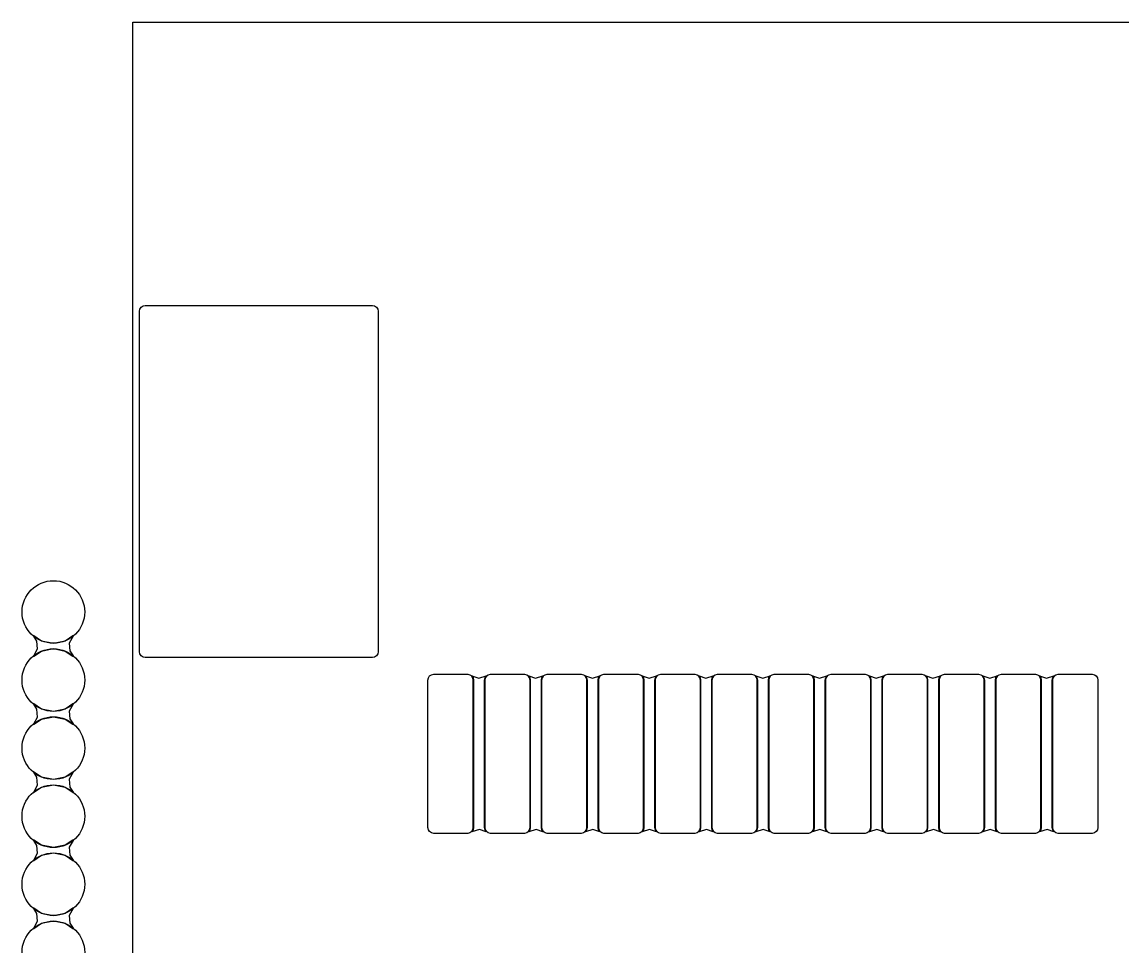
# Model space of a CAD drawing. Extents: x -27 to 356, y -111 to 35.
# Drawn here: x -22 to -12.3, y -80.79 to -72.64 of the extents above; entities that cross this region are included whole.
import ezdxf

# ---------------------------------------------------------------- set-up
doc = ezdxf.new("R2010")
doc.units = 0
doc.layers.add('BLACK', color=7, linetype='CONTINUOUS')

msp = doc.modelspace()

# ---------------------------------------------------------------- linework, layer by layer
at = {"layer": 'BLACK', "linetype": 'CONTINUOUS'}
for p, q in [((-21.025, -88.6353), (-21.025, -72.6353)), ((-21.025, -72.6353), (-4.07783, -72.6353)), ((-21.025, -88.6353), (-21.025, -72.6353)), ((-21.025, -72.6353), (-4.07783, -72.6353)), ((-20.9621, -75.1658), (-20.9511, -75.1492)), ((-20.9511, -75.1492), (-20.9345, -75.1382)), ((-20.9345, -75.1382), (-20.915, -75.1343)), ((-20.915, -75.1343), (-18.915, -75.1343)), ((-18.915, -75.1343), (-18.8955, -75.1382)), ((-18.8955, -75.1382), (-18.8789, -75.1492)), ((-18.8789, -75.1492), (-18.8679, -75.1658)), ((-20.966, -75.1853), (-20.9621, -75.1658)), ((-20.966, -78.1853), (-20.966, -75.1853)), ((-18.8679, -75.1658), (-18.864, -75.1853)), ((-18.864, -75.1853), (-18.864, -78.1853)), ((-21.9011, -78.044), (-21.8996, -78.0426)), ((-21.9005, -78.0459), (-21.9011, -78.044)), ((-21.8983, -78.0482), (-21.9005, -78.0459)), ((-21.8996, -78.0426), (-21.898, -78.0429)), ((-21.87, -78.0923), (-21.8983, -78.0482)), ((-21.898, -78.0429), (-21.8298, -78.0884)), ((-21.6202, -78.0884), (-21.552, -78.0429)), ((-21.5517, -78.0481), (-21.585, -78.1092)), ((-21.552, -78.0429), (-21.55, -78.0427)), ((-21.5495, -78.0459), (-21.5517, -78.0481)), ((-21.55, -78.0427), (-21.5489, -78.0444)), ((-21.5489, -78.0444), (-21.5495, -78.0459)), ((-21.865, -78.1614), (-21.87, -78.0923)), ((-21.8298, -78.0884), (-21.725, -78.1093)), ((-21.725, -78.1093), (-21.6202, -78.0884)), ((-21.585, -78.1092), (-21.58, -78.1783)), ((-21.9011, -78.2262), (-21.9005, -78.2247)), ((-21.9, -78.2279), (-21.9011, -78.2262)), ((-21.9005, -78.2247), (-21.8983, -78.2225)), ((-21.898, -78.2277), (-21.9, -78.2279)), ((-21.8983, -78.2225), (-21.865, -78.1614)), ((-21.8298, -78.1822), (-21.898, -78.2277)), ((-21.725, -78.1613), (-21.8298, -78.1822)), ((-21.6202, -78.1822), (-21.725, -78.1613)), ((-21.552, -78.2277), (-21.6202, -78.1822)), ((-21.58, -78.1783), (-21.5517, -78.2224)), ((-21.5504, -78.228), (-21.552, -78.2277)), ((-21.5517, -78.2224), (-21.5495, -78.2247)), ((-21.5489, -78.2266), (-21.5504, -78.228)), ((-21.5495, -78.2247), (-21.5489, -78.2266)), ((-20.9621, -78.2048), (-20.966, -78.1853)), ((-20.9511, -78.2214), (-20.9621, -78.2048)), ((-20.9345, -78.2324), (-20.9511, -78.2214)), ((-20.915, -78.2363), (-20.9345, -78.2324)), ((-18.915, -78.2363), (-20.915, -78.2363)), ((-18.8955, -78.2324), (-18.915, -78.2363)), ((-18.8789, -78.2214), (-18.8955, -78.2324)), ((-18.8679, -78.2048), (-18.8789, -78.2214)), ((-18.864, -78.1853), (-18.8679, -78.2048)), ((-18.426, -78.4353), (-18.4221, -78.4158)), ((-18.426, -79.7353), (-18.426, -78.4353)), ((-18.4221, -78.4158), (-18.4111, -78.3992)), ((-18.4111, -78.3992), (-18.3945, -78.3882)), ((-18.3945, -78.3882), (-18.375, -78.3843)), ((-18.375, -78.3843), (-18.075, -78.3843)), ((-18.075, -78.3843), (-18.0555, -78.3882)), ((-18.0555, -78.3882), (-18.0389, -78.3992)), ((-18.0399, -78.3995), (-18.0383, -78.3984)), ((-18.0398, -78.4015), (-18.0399, -78.3995)), ((-18.0298, -78.4166), (-18.0398, -78.4015)), ((-18.0389, -78.3992), (-18.0279, -78.4158)), ((-18.0383, -78.3984), (-18.0376, -78.3985)), ((-18.0376, -78.3985), (-17.9772, -78.4174)), ((-18.026, -78.4355), (-18.0298, -78.4166)), ((-18.0279, -78.4158), (-18.024, -78.4353)), ((-18.026, -79.7351), (-18.026, -78.4355)), ((-18.024, -78.4353), (-18.024, -79.7353)), ((-17.9772, -78.4174), (-17.9123, -78.3983)), ((-17.926, -78.4353), (-17.9221, -78.4158)), ((-17.926, -79.7353), (-17.926, -78.4353)), ((-17.9202, -78.4166), (-17.924, -78.4355)), ((-17.924, -78.4355), (-17.924, -79.7351)), ((-17.9221, -78.4158), (-17.9111, -78.3992)), ((-17.9101, -78.4014), (-17.9202, -78.4166)), ((-17.9123, -78.3983), (-17.9104, -78.3988)), ((-17.9111, -78.3992), (-17.8945, -78.3882)), ((-17.9104, -78.3988), (-17.9098, -78.4007)), ((-17.9098, -78.4007), (-17.9101, -78.4014)), ((-17.8945, -78.3882), (-17.875, -78.3843)), ((-17.875, -78.3843), (-17.575, -78.3843)), ((-17.575, -78.3843), (-17.5555, -78.3882)), ((-17.5555, -78.3882), (-17.5389, -78.3992)), ((-17.5399, -78.3995), (-17.5383, -78.3984)), ((-17.5398, -78.4015), (-17.5399, -78.3995)), ((-17.5298, -78.4166), (-17.5398, -78.4015)), ((-17.5389, -78.3992), (-17.5279, -78.4158)), ((-17.5383, -78.3984), (-17.5376, -78.3985)), ((-17.5376, -78.3985), (-17.4772, -78.4174)), ((-17.526, -78.4355), (-17.5298, -78.4166)), ((-17.5279, -78.4158), (-17.524, -78.4353)), ((-17.526, -79.7351), (-17.526, -78.4355)), ((-17.524, -78.4353), (-17.524, -79.7353)), ((-17.4772, -78.4174), (-17.4123, -78.3983)), ((-17.426, -78.4353), (-17.4221, -78.4158)), ((-17.426, -79.7353), (-17.426, -78.4353)), ((-17.4202, -78.4166), (-17.424, -78.4355)), ((-17.424, -78.4355), (-17.424, -79.7351)), ((-17.4221, -78.4158), (-17.4111, -78.3992)), ((-17.4101, -78.4014), (-17.4202, -78.4166)), ((-17.4123, -78.3983), (-17.4104, -78.3988)), ((-17.4111, -78.3992), (-17.3945, -78.3882)), ((-17.4104, -78.3988), (-17.4098, -78.4007)), ((-17.4098, -78.4007), (-17.4101, -78.4014)), ((-17.3945, -78.3882), (-17.375, -78.3843)), ((-17.375, -78.3843), (-17.075, -78.3843)), ((-17.075, -78.3843), (-17.0555, -78.3882)), ((-17.0555, -78.3882), (-17.0389, -78.3992)), ((-17.0399, -78.3995), (-17.0383, -78.3984)), ((-17.0398, -78.4015), (-17.0399, -78.3995)), ((-17.0298, -78.4166), (-17.0398, -78.4015)), ((-17.0389, -78.3992), (-17.0279, -78.4158)), ((-17.0383, -78.3984), (-17.0376, -78.3985)), ((-17.0376, -78.3985), (-16.9772, -78.4174)), ((-17.026, -78.4355), (-17.0298, -78.4166)), ((-17.0279, -78.4158), (-17.024, -78.4353)), ((-17.026, -79.7351), (-17.026, -78.4355)), ((-17.024, -78.4353), (-17.024, -79.7353)), ((-16.9772, -78.4174), (-16.9123, -78.3983)), ((-16.926, -78.4353), (-16.9221, -78.4158)), ((-16.926, -79.7353), (-16.926, -78.4353)), ((-16.9202, -78.4166), (-16.924, -78.4355)), ((-16.924, -78.4355), (-16.924, -79.7351)), ((-16.9221, -78.4158), (-16.9111, -78.3992)), ((-16.9101, -78.4014), (-16.9202, -78.4166)), ((-16.9123, -78.3983), (-16.9104, -78.3988)), ((-16.9111, -78.3992), (-16.8945, -78.3882)), ((-16.9104, -78.3988), (-16.9098, -78.4007)), ((-16.9098, -78.4007), (-16.9101, -78.4014)), ((-16.8945, -78.3882), (-16.875, -78.3843)), ((-16.875, -78.3843), (-16.575, -78.3843)), ((-16.575, -78.3843), (-16.5555, -78.3882)), ((-16.5555, -78.3882), (-16.5389, -78.3992)), ((-16.5399, -78.3995), (-16.5383, -78.3984)), ((-16.5398, -78.4015), (-16.5399, -78.3995)), ((-16.5298, -78.4166), (-16.5398, -78.4015)), ((-16.5389, -78.3992), (-16.5279, -78.4158)), ((-16.5383, -78.3984), (-16.5376, -78.3985)), ((-16.5376, -78.3985), (-16.4772, -78.4174)), ((-16.526, -78.4355), (-16.5298, -78.4166)), ((-16.5279, -78.4158), (-16.524, -78.4353)), ((-16.526, -79.7351), (-16.526, -78.4355)), ((-16.524, -78.4353), (-16.524, -79.7353)), ((-16.4772, -78.4174), (-16.4123, -78.3983)), ((-16.426, -78.4353), (-16.4221, -78.4158)), ((-16.426, -79.7353), (-16.426, -78.4353)), ((-16.4202, -78.4166), (-16.424, -78.4355)), ((-16.424, -78.4355), (-16.424, -79.7351)), ((-16.4221, -78.4158), (-16.4111, -78.3992)), ((-16.4101, -78.4014), (-16.4202, -78.4166)), ((-16.4123, -78.3983), (-16.4104, -78.3988)), ((-16.4111, -78.3992), (-16.3945, -78.3882)), ((-16.4104, -78.3988), (-16.4098, -78.4007)), ((-16.4098, -78.4007), (-16.4101, -78.4014)), ((-16.3945, -78.3882), (-16.375, -78.3843)), ((-16.375, -78.3843), (-16.075, -78.3843)), ((-16.075, -78.3843), (-16.0555, -78.3882)), ((-16.0555, -78.3882), (-16.0389, -78.3992)), ((-16.0399, -78.3995), (-16.0383, -78.3984)), ((-16.0398, -78.4015), (-16.0399, -78.3995)), ((-16.0298, -78.4166), (-16.0398, -78.4015)), ((-16.0389, -78.3992), (-16.0279, -78.4158)), ((-16.0383, -78.3984), (-16.0376, -78.3985)), ((-16.0376, -78.3985), (-15.9772, -78.4174)), ((-16.026, -78.4355), (-16.0298, -78.4166)), ((-16.0279, -78.4158), (-16.024, -78.4353)), ((-16.026, -79.7351), (-16.026, -78.4355)), ((-16.024, -78.4353), (-16.024, -79.7353)), ((-15.9772, -78.4174), (-15.9123, -78.3983)), ((-15.926, -78.4353), (-15.9221, -78.4158)), ((-15.926, -79.7353), (-15.926, -78.4353)), ((-15.9202, -78.4166), (-15.924, -78.4355)), ((-15.924, -78.4355), (-15.924, -79.7351)), ((-15.9221, -78.4158), (-15.9111, -78.3992)), ((-15.9101, -78.4014), (-15.9202, -78.4166)), ((-15.9123, -78.3983), (-15.9104, -78.3988)), ((-15.9111, -78.3992), (-15.8945, -78.3882)), ((-15.9104, -78.3988), (-15.9098, -78.4007)), ((-15.9098, -78.4007), (-15.9101, -78.4014)), ((-15.8945, -78.3882), (-15.875, -78.3843)), ((-15.875, -78.3843), (-15.575, -78.3843)), ((-15.575, -78.3843), (-15.5555, -78.3882)), ((-15.5555, -78.3882), (-15.5389, -78.3992)), ((-15.5399, -78.3995), (-15.5383, -78.3984)), ((-15.5398, -78.4015), (-15.5399, -78.3995)), ((-15.5298, -78.4166), (-15.5398, -78.4015)), ((-15.5389, -78.3992), (-15.5279, -78.4158)), ((-15.5383, -78.3984), (-15.5376, -78.3985)), ((-15.5376, -78.3985), (-15.4772, -78.4174)), ((-15.526, -78.4355), (-15.5298, -78.4166)), ((-15.5279, -78.4158), (-15.524, -78.4353)), ((-15.526, -79.7351), (-15.526, -78.4355)), ((-15.524, -78.4353), (-15.524, -79.7353)), ((-15.4772, -78.4174), (-15.4123, -78.3983)), ((-15.426, -78.4353), (-15.4221, -78.4158)), ((-15.426, -79.7353), (-15.426, -78.4353)), ((-15.4202, -78.4166), (-15.424, -78.4355)), ((-15.424, -78.4355), (-15.424, -79.7351)), ((-15.4221, -78.4158), (-15.4111, -78.3992)), ((-15.4101, -78.4014), (-15.4202, -78.4166)), ((-15.4123, -78.3983), (-15.4104, -78.3988)), ((-15.4111, -78.3992), (-15.3945, -78.3882)), ((-15.4104, -78.3988), (-15.4098, -78.4007)), ((-15.4098, -78.4007), (-15.4101, -78.4014)), ((-15.3945, -78.3882), (-15.375, -78.3843)), ((-15.375, -78.3843), (-15.075, -78.3843)), ((-15.075, -78.3843), (-15.0555, -78.3882)), ((-15.0555, -78.3882), (-15.0389, -78.3992)), ((-15.0399, -78.3995), (-15.0383, -78.3984)), ((-15.0398, -78.4015), (-15.0399, -78.3995)), ((-15.0298, -78.4166), (-15.0398, -78.4015)), ((-15.0389, -78.3992), (-15.0279, -78.4158)), ((-15.0383, -78.3984), (-15.0376, -78.3985)), ((-15.0376, -78.3985), (-14.9772, -78.4174)), ((-15.026, -78.4355), (-15.0298, -78.4166)), ((-15.0279, -78.4158), (-15.024, -78.4353)), ((-15.026, -79.7351), (-15.026, -78.4355)), ((-15.024, -78.4353), (-15.024, -79.7353)), ((-14.9772, -78.4174), (-14.9123, -78.3983)), ((-14.926, -78.4353), (-14.9221, -78.4158)), ((-14.926, -79.7353), (-14.926, -78.4353)), ((-14.9202, -78.4166), (-14.924, -78.4355)), ((-14.924, -78.4355), (-14.924, -79.7351)), ((-14.9221, -78.4158), (-14.9111, -78.3992)), ((-14.9101, -78.4014), (-14.9202, -78.4166)), ((-14.9123, -78.3983), (-14.9104, -78.3988)), ((-14.9111, -78.3992), (-14.8945, -78.3882)), ((-14.9104, -78.3988), (-14.9098, -78.4007)), ((-14.9098, -78.4007), (-14.9101, -78.4014)), ((-14.8945, -78.3882), (-14.875, -78.3843)), ((-14.875, -78.3843), (-14.575, -78.3843)), ((-14.575, -78.3843), (-14.5555, -78.3882)), ((-14.5555, -78.3882), (-14.5389, -78.3992)), ((-14.5399, -78.3995), (-14.5383, -78.3984)), ((-14.5398, -78.4015), (-14.5399, -78.3995)), ((-14.5298, -78.4166), (-14.5398, -78.4015)), ((-14.5389, -78.3992), (-14.5279, -78.4158)), ((-14.5383, -78.3984), (-14.5376, -78.3985)), ((-14.5376, -78.3985), (-14.4772, -78.4174)), ((-14.526, -78.4355), (-14.5298, -78.4166)), ((-14.5279, -78.4158), (-14.524, -78.4353)), ((-14.526, -79.7351), (-14.526, -78.4355)), ((-14.524, -78.4353), (-14.524, -79.7353)), ((-14.4772, -78.4174), (-14.4123, -78.3983)), ((-14.426, -78.4353), (-14.4221, -78.4158)), ((-14.426, -79.7353), (-14.426, -78.4353)), ((-14.4202, -78.4166), (-14.424, -78.4355)), ((-14.424, -78.4355), (-14.424, -79.7351)), ((-14.4221, -78.4158), (-14.4111, -78.3992)), ((-14.4101, -78.4014), (-14.4202, -78.4166)), ((-14.4123, -78.3983), (-14.4104, -78.3988)), ((-14.4111, -78.3992), (-14.3945, -78.3882)), ((-14.4104, -78.3988), (-14.4098, -78.4007)), ((-14.4098, -78.4007), (-14.4101, -78.4014)), ((-14.3945, -78.3882), (-14.375, -78.3843)), ((-14.375, -78.3843), (-14.075, -78.3843)), ((-14.075, -78.3843), (-14.0555, -78.3882)), ((-14.0555, -78.3882), (-14.0389, -78.3992)), ((-14.0399, -78.3995), (-14.0383, -78.3984)), ((-14.0398, -78.4015), (-14.0399, -78.3995)), ((-14.0298, -78.4166), (-14.0398, -78.4015)), ((-14.0389, -78.3992), (-14.0279, -78.4158)), ((-14.0383, -78.3984), (-14.0376, -78.3985)), ((-14.0376, -78.3985), (-13.9772, -78.4174)), ((-14.026, -78.4355), (-14.0298, -78.4166)), ((-14.0279, -78.4158), (-14.024, -78.4353)), ((-14.026, -79.7351), (-14.026, -78.4355)), ((-14.024, -78.4353), (-14.024, -79.7353)), ((-13.9772, -78.4174), (-13.9123, -78.3983)), ((-13.926, -78.4353), (-13.9221, -78.4158)), ((-13.926, -79.7353), (-13.926, -78.4353)), ((-13.9202, -78.4166), (-13.924, -78.4355)), ((-13.924, -78.4355), (-13.924, -79.7351)), ((-13.9221, -78.4158), (-13.9111, -78.3992)), ((-13.9101, -78.4014), (-13.9202, -78.4166)), ((-13.9123, -78.3983), (-13.9104, -78.3988)), ((-13.9111, -78.3992), (-13.8945, -78.3882)), ((-13.9104, -78.3988), (-13.9098, -78.4007)), ((-13.9098, -78.4007), (-13.9101, -78.4014)), ((-13.8945, -78.3882), (-13.875, -78.3843)), ((-13.875, -78.3843), (-13.575, -78.3843)), ((-13.575, -78.3843), (-13.5555, -78.3882)), ((-13.5555, -78.3882), (-13.5389, -78.3992)), ((-13.5399, -78.3995), (-13.5383, -78.3984)), ((-13.5398, -78.4015), (-13.5399, -78.3995)), ((-13.5298, -78.4166), (-13.5398, -78.4015)), ((-13.5389, -78.3992), (-13.5279, -78.4158)), ((-13.5383, -78.3984), (-13.5376, -78.3985)), ((-13.5376, -78.3985), (-13.4772, -78.4174)), ((-13.526, -78.4355), (-13.5298, -78.4166)), ((-13.5279, -78.4158), (-13.524, -78.4353)), ((-13.526, -79.7351), (-13.526, -78.4355)), ((-13.524, -78.4353), (-13.524, -79.7353)), ((-13.4772, -78.4174), (-13.4123, -78.3983)), ((-13.426, -78.4353), (-13.4221, -78.4158)), ((-13.426, -79.7353), (-13.426, -78.4353)), ((-13.4202, -78.4166), (-13.424, -78.4355)), ((-13.424, -78.4355), (-13.424, -79.7351)), ((-13.4221, -78.4158), (-13.4111, -78.3992)), ((-13.4101, -78.4014), (-13.4202, -78.4166)), ((-13.4123, -78.3983), (-13.4104, -78.3988)), ((-13.4111, -78.3992), (-13.3945, -78.3882)), ((-13.4104, -78.3988), (-13.4098, -78.4007)), ((-13.4098, -78.4007), (-13.4101, -78.4014)), ((-13.3945, -78.3882), (-13.375, -78.3843)), ((-13.375, -78.3843), (-13.075, -78.3843)), ((-13.075, -78.3843), (-13.0555, -78.3882)), ((-13.0555, -78.3882), (-13.0389, -78.3992)), ((-13.0399, -78.3995), (-13.0383, -78.3984)), ((-13.0398, -78.4015), (-13.0399, -78.3995)), ((-13.0298, -78.4166), (-13.0398, -78.4015)), ((-13.0389, -78.3992), (-13.0279, -78.4158)), ((-13.0383, -78.3984), (-13.0376, -78.3985)), ((-13.0376, -78.3985), (-12.9772, -78.4174)), ((-13.026, -78.4355), (-13.0298, -78.4166)), ((-13.0279, -78.4158), (-13.024, -78.4353)), ((-13.026, -79.7351), (-13.026, -78.4355)), ((-13.024, -78.4353), (-13.024, -79.7353)), ((-12.9772, -78.4174), (-12.9123, -78.3983)), ((-12.926, -78.4353), (-12.9221, -78.4158)), ((-12.926, -79.7353), (-12.926, -78.4353)), ((-12.9202, -78.4166), (-12.924, -78.4355)), ((-12.924, -78.4355), (-12.924, -79.7351)), ((-12.9221, -78.4158), (-12.9111, -78.3992)), ((-12.9101, -78.4014), (-12.9202, -78.4166)), ((-12.9123, -78.3983), (-12.9104, -78.3988)), ((-12.9111, -78.3992), (-12.8945, -78.3882)), ((-12.9104, -78.3988), (-12.9098, -78.4007)), ((-12.9098, -78.4007), (-12.9101, -78.4014)), ((-12.8945, -78.3882), (-12.875, -78.3843)), ((-12.875, -78.3843), (-12.575, -78.3843)), ((-12.575, -78.3843), (-12.5555, -78.3882)), ((-12.5555, -78.3882), (-12.5389, -78.3992)), ((-12.5389, -78.3992), (-12.5279, -78.4158)), ((-12.5279, -78.4158), (-12.524, -78.4353)), ((-12.524, -78.4353), (-12.524, -79.7353)), ((-21.9011, -78.644), (-21.8996, -78.6426)), ((-21.9005, -78.6459), (-21.9011, -78.644)), ((-21.8996, -78.6426), (-21.898, -78.6429)), ((-21.898, -78.6429), (-21.8298, -78.6884)), ((-21.6202, -78.6884), (-21.552, -78.6429)), ((-21.552, -78.6429), (-21.55, -78.6427)), ((-21.55, -78.6427), (-21.5489, -78.6444)), ((-21.5489, -78.6444), (-21.5495, -78.6459)), ((-21.8983, -78.6482), (-21.9005, -78.6459)), ((-21.87, -78.6923), (-21.8983, -78.6482)), ((-21.865, -78.7614), (-21.87, -78.6923)), ((-21.8298, -78.6884), (-21.725, -78.7093)), ((-21.725, -78.7093), (-21.6202, -78.6884)), ((-21.5517, -78.6481), (-21.585, -78.7092)), ((-21.585, -78.7092), (-21.58, -78.7783)), ((-21.5495, -78.6459), (-21.5517, -78.6481)), ((-21.9011, -78.8262), (-21.9005, -78.8247)), ((-21.9, -78.8279), (-21.9011, -78.8262)), ((-21.9005, -78.8247), (-21.8983, -78.8225)), ((-21.898, -78.8277), (-21.9, -78.8279)), ((-21.8983, -78.8225), (-21.865, -78.7614)), ((-21.8298, -78.7822), (-21.898, -78.8277)), ((-21.725, -78.7613), (-21.8298, -78.7822)), ((-21.6202, -78.7822), (-21.725, -78.7613)), ((-21.552, -78.8277), (-21.6202, -78.7822)), ((-21.58, -78.7783), (-21.5517, -78.8224)), ((-21.5504, -78.828), (-21.552, -78.8277)), ((-21.5517, -78.8224), (-21.5495, -78.8247)), ((-21.5489, -78.8266), (-21.5504, -78.828)), ((-21.5495, -78.8247), (-21.5489, -78.8266)), ((-21.9011, -79.244), (-21.8996, -79.2426)), ((-21.9005, -79.2459), (-21.9011, -79.244)), ((-21.8983, -79.2482), (-21.9005, -79.2459)), ((-21.8996, -79.2426), (-21.898, -79.2429)), ((-21.87, -79.2923), (-21.8983, -79.2482)), ((-21.898, -79.2429), (-21.8298, -79.2884)), ((-21.865, -79.3614), (-21.87, -79.2923)), ((-21.8298, -79.2884), (-21.725, -79.3093)), ((-21.725, -79.3093), (-21.6202, -79.2884)), ((-21.6202, -79.2884), (-21.552, -79.2429)), ((-21.5517, -79.2481), (-21.585, -79.3092)), ((-21.585, -79.3092), (-21.58, -79.3783)), ((-21.552, -79.2429), (-21.55, -79.2427)), ((-21.5495, -79.2459), (-21.5517, -79.2481)), ((-21.55, -79.2427), (-21.5489, -79.2444)), ((-21.5489, -79.2444), (-21.5495, -79.2459)), ((-21.8983, -79.4225), (-21.865, -79.3614)), ((-21.8298, -79.3822), (-21.898, -79.4277)), ((-21.725, -79.3613), (-21.8298, -79.3822)), ((-21.6202, -79.3822), (-21.725, -79.3613)), ((-21.552, -79.4277), (-21.6202, -79.3822)), ((-21.58, -79.3783), (-21.5517, -79.4224)), ((-21.9011, -79.4262), (-21.9005, -79.4247)), ((-21.9, -79.4279), (-21.9011, -79.4262)), ((-21.9005, -79.4247), (-21.8983, -79.4225)), ((-21.898, -79.4277), (-21.9, -79.4279)), ((-21.5504, -79.428), (-21.552, -79.4277)), ((-21.5517, -79.4224), (-21.5495, -79.4247)), ((-21.5489, -79.4266), (-21.5504, -79.428)), ((-21.5495, -79.4247), (-21.5489, -79.4266)), ((-18.4221, -79.7548), (-18.426, -79.7353)), ((-18.4111, -79.7714), (-18.4221, -79.7548)), ((-18.3945, -79.7824), (-18.4111, -79.7714)), ((-18.375, -79.7863), (-18.3945, -79.7824)), ((-18.075, -79.7863), (-18.375, -79.7863)), ((-18.0555, -79.7824), (-18.075, -79.7863)), ((-18.0389, -79.7714), (-18.0555, -79.7824)), ((-18.0402, -79.7699), (-18.0399, -79.7692)), ((-18.0396, -79.7718), (-18.0402, -79.7699)), ((-18.0399, -79.7692), (-18.0298, -79.754)), ((-18.0377, -79.7723), (-18.0396, -79.7718)), ((-18.0279, -79.7548), (-18.0389, -79.7714)), ((-17.9728, -79.7532), (-18.0377, -79.7723)), ((-18.0298, -79.754), (-18.026, -79.7351)), ((-18.024, -79.7353), (-18.0279, -79.7548)), ((-17.9124, -79.7721), (-17.9728, -79.7532)), ((-17.9221, -79.7548), (-17.926, -79.7353)), ((-17.924, -79.7351), (-17.9202, -79.754)), ((-17.9111, -79.7714), (-17.9221, -79.7548)), ((-17.9202, -79.754), (-17.9102, -79.7691)), ((-17.9117, -79.7722), (-17.9124, -79.7721)), ((-17.9101, -79.7711), (-17.9117, -79.7722)), ((-17.8945, -79.7824), (-17.9111, -79.7714)), ((-17.9102, -79.7691), (-17.9101, -79.7711)), ((-17.875, -79.7863), (-17.8945, -79.7824)), ((-17.575, -79.7863), (-17.875, -79.7863)), ((-17.5555, -79.7824), (-17.575, -79.7863)), ((-17.5389, -79.7714), (-17.5555, -79.7824)), ((-17.5402, -79.7699), (-17.5399, -79.7692)), ((-17.5396, -79.7718), (-17.5402, -79.7699)), ((-17.5399, -79.7692), (-17.5298, -79.754)), ((-17.5377, -79.7723), (-17.5396, -79.7718)), ((-17.5279, -79.7548), (-17.5389, -79.7714)), ((-17.4728, -79.7532), (-17.5377, -79.7723)), ((-17.5298, -79.754), (-17.526, -79.7351)), ((-17.524, -79.7353), (-17.5279, -79.7548)), ((-17.4124, -79.7721), (-17.4728, -79.7532)), ((-17.4221, -79.7548), (-17.426, -79.7353)), ((-17.424, -79.7351), (-17.4202, -79.754)), ((-17.4111, -79.7714), (-17.4221, -79.7548)), ((-17.4202, -79.754), (-17.4102, -79.7691)), ((-17.4117, -79.7722), (-17.4124, -79.7721)), ((-17.4101, -79.7711), (-17.4117, -79.7722)), ((-17.3945, -79.7824), (-17.4111, -79.7714)), ((-17.4102, -79.7691), (-17.4101, -79.7711)), ((-17.375, -79.7863), (-17.3945, -79.7824)), ((-17.075, -79.7863), (-17.375, -79.7863)), ((-17.0555, -79.7824), (-17.075, -79.7863)), ((-17.0389, -79.7714), (-17.0555, -79.7824)), ((-17.0402, -79.7699), (-17.0399, -79.7692)), ((-17.0396, -79.7718), (-17.0402, -79.7699)), ((-17.0399, -79.7692), (-17.0298, -79.754)), ((-17.0377, -79.7723), (-17.0396, -79.7718)), ((-17.0279, -79.7548), (-17.0389, -79.7714)), ((-16.9728, -79.7532), (-17.0377, -79.7723)), ((-17.0298, -79.754), (-17.026, -79.7351)), ((-17.024, -79.7353), (-17.0279, -79.7548)), ((-16.9124, -79.7721), (-16.9728, -79.7532)), ((-16.9221, -79.7548), (-16.926, -79.7353)), ((-16.924, -79.7351), (-16.9202, -79.754)), ((-16.9111, -79.7714), (-16.9221, -79.7548)), ((-16.9202, -79.754), (-16.9102, -79.7691)), ((-16.9117, -79.7722), (-16.9124, -79.7721)), ((-16.9101, -79.7711), (-16.9117, -79.7722)), ((-16.8945, -79.7824), (-16.9111, -79.7714)), ((-16.9102, -79.7691), (-16.9101, -79.7711)), ((-16.875, -79.7863), (-16.8945, -79.7824)), ((-16.575, -79.7863), (-16.875, -79.7863)), ((-16.5555, -79.7824), (-16.575, -79.7863)), ((-16.5389, -79.7714), (-16.5555, -79.7824)), ((-16.5402, -79.7699), (-16.5399, -79.7692)), ((-16.5396, -79.7718), (-16.5402, -79.7699)), ((-16.5399, -79.7692), (-16.5298, -79.754)), ((-16.5377, -79.7723), (-16.5396, -79.7718)), ((-16.5279, -79.7548), (-16.5389, -79.7714)), ((-16.4728, -79.7532), (-16.5377, -79.7723)), ((-16.5298, -79.754), (-16.526, -79.7351)), ((-16.524, -79.7353), (-16.5279, -79.7548)), ((-16.4124, -79.7721), (-16.4728, -79.7532)), ((-16.4221, -79.7548), (-16.426, -79.7353)), ((-16.424, -79.7351), (-16.4202, -79.754)), ((-16.4111, -79.7714), (-16.4221, -79.7548)), ((-16.4202, -79.754), (-16.4102, -79.7691)), ((-16.4117, -79.7722), (-16.4124, -79.7721)), ((-16.4101, -79.7711), (-16.4117, -79.7722)), ((-16.3945, -79.7824), (-16.4111, -79.7714)), ((-16.4102, -79.7691), (-16.4101, -79.7711)), ((-16.375, -79.7863), (-16.3945, -79.7824)), ((-16.075, -79.7863), (-16.375, -79.7863)), ((-16.0555, -79.7824), (-16.075, -79.7863)), ((-16.0389, -79.7714), (-16.0555, -79.7824)), ((-16.0402, -79.7699), (-16.0399, -79.7692)), ((-16.0396, -79.7718), (-16.0402, -79.7699)), ((-16.0399, -79.7692), (-16.0298, -79.754)), ((-16.0377, -79.7723), (-16.0396, -79.7718)), ((-16.0279, -79.7548), (-16.0389, -79.7714)), ((-15.9728, -79.7532), (-16.0377, -79.7723)), ((-16.0298, -79.754), (-16.026, -79.7351)), ((-16.024, -79.7353), (-16.0279, -79.7548)), ((-15.9124, -79.7721), (-15.9728, -79.7532)), ((-15.9221, -79.7548), (-15.926, -79.7353)), ((-15.924, -79.7351), (-15.9202, -79.754)), ((-15.9111, -79.7714), (-15.9221, -79.7548)), ((-15.9202, -79.754), (-15.9102, -79.7691)), ((-15.9117, -79.7722), (-15.9124, -79.7721)), ((-15.9101, -79.7711), (-15.9117, -79.7722)), ((-15.8945, -79.7824), (-15.9111, -79.7714)), ((-15.9102, -79.7691), (-15.9101, -79.7711)), ((-15.875, -79.7863), (-15.8945, -79.7824)), ((-15.575, -79.7863), (-15.875, -79.7863)), ((-15.5555, -79.7824), (-15.575, -79.7863)), ((-15.5389, -79.7714), (-15.5555, -79.7824)), ((-15.5402, -79.7699), (-15.5399, -79.7692)), ((-15.5396, -79.7718), (-15.5402, -79.7699)), ((-15.5399, -79.7692), (-15.5298, -79.754)), ((-15.5377, -79.7723), (-15.5396, -79.7718)), ((-15.5279, -79.7548), (-15.5389, -79.7714)), ((-15.4728, -79.7532), (-15.5377, -79.7723)), ((-15.5298, -79.754), (-15.526, -79.7351)), ((-15.524, -79.7353), (-15.5279, -79.7548)), ((-15.4124, -79.7721), (-15.4728, -79.7532)), ((-15.4221, -79.7548), (-15.426, -79.7353)), ((-15.424, -79.7351), (-15.4202, -79.754)), ((-15.4111, -79.7714), (-15.4221, -79.7548)), ((-15.4202, -79.754), (-15.4102, -79.7691)), ((-15.4117, -79.7722), (-15.4124, -79.7721)), ((-15.4101, -79.7711), (-15.4117, -79.7722)), ((-15.3945, -79.7824), (-15.4111, -79.7714)), ((-15.4102, -79.7691), (-15.4101, -79.7711)), ((-15.375, -79.7863), (-15.3945, -79.7824)), ((-15.075, -79.7863), (-15.375, -79.7863)), ((-15.0555, -79.7824), (-15.075, -79.7863)), ((-15.0389, -79.7714), (-15.0555, -79.7824)), ((-15.0402, -79.7699), (-15.0399, -79.7692)), ((-15.0396, -79.7718), (-15.0402, -79.7699)), ((-15.0399, -79.7692), (-15.0298, -79.754)), ((-15.0377, -79.7723), (-15.0396, -79.7718)), ((-15.0279, -79.7548), (-15.0389, -79.7714)), ((-14.9728, -79.7532), (-15.0377, -79.7723)), ((-15.0298, -79.754), (-15.026, -79.7351)), ((-15.024, -79.7353), (-15.0279, -79.7548)), ((-14.9124, -79.7721), (-14.9728, -79.7532)), ((-14.9221, -79.7548), (-14.926, -79.7353)), ((-14.924, -79.7351), (-14.9202, -79.754)), ((-14.9111, -79.7714), (-14.9221, -79.7548)), ((-14.9202, -79.754), (-14.9102, -79.7691)), ((-14.9117, -79.7722), (-14.9124, -79.7721)), ((-14.9101, -79.7711), (-14.9117, -79.7722)), ((-14.8945, -79.7824), (-14.9111, -79.7714)), ((-14.9102, -79.7691), (-14.9101, -79.7711)), ((-14.875, -79.7863), (-14.8945, -79.7824)), ((-14.575, -79.7863), (-14.875, -79.7863)), ((-14.5555, -79.7824), (-14.575, -79.7863)), ((-14.5389, -79.7714), (-14.5555, -79.7824)), ((-14.5402, -79.7699), (-14.5399, -79.7692)), ((-14.5396, -79.7718), (-14.5402, -79.7699)), ((-14.5399, -79.7692), (-14.5298, -79.754)), ((-14.5377, -79.7723), (-14.5396, -79.7718)), ((-14.5279, -79.7548), (-14.5389, -79.7714)), ((-14.4728, -79.7532), (-14.5377, -79.7723)), ((-14.5298, -79.754), (-14.526, -79.7351)), ((-14.524, -79.7353), (-14.5279, -79.7548)), ((-14.4124, -79.7721), (-14.4728, -79.7532)), ((-14.4221, -79.7548), (-14.426, -79.7353)), ((-14.424, -79.7351), (-14.4202, -79.754)), ((-14.4111, -79.7714), (-14.4221, -79.7548)), ((-14.4202, -79.754), (-14.4102, -79.7691)), ((-14.4117, -79.7722), (-14.4124, -79.7721)), ((-14.4101, -79.7711), (-14.4117, -79.7722)), ((-14.3945, -79.7824), (-14.4111, -79.7714)), ((-14.4102, -79.7691), (-14.4101, -79.7711)), ((-14.375, -79.7863), (-14.3945, -79.7824)), ((-14.075, -79.7863), (-14.375, -79.7863)), ((-14.0555, -79.7824), (-14.075, -79.7863)), ((-14.0389, -79.7714), (-14.0555, -79.7824)), ((-14.0402, -79.7699), (-14.0399, -79.7692)), ((-14.0396, -79.7718), (-14.0402, -79.7699)), ((-14.0399, -79.7692), (-14.0298, -79.754)), ((-14.0377, -79.7723), (-14.0396, -79.7718)), ((-14.0279, -79.7548), (-14.0389, -79.7714)), ((-13.9728, -79.7532), (-14.0377, -79.7723)), ((-14.0298, -79.754), (-14.026, -79.7351)), ((-14.024, -79.7353), (-14.0279, -79.7548)), ((-13.9124, -79.7721), (-13.9728, -79.7532)), ((-13.9221, -79.7548), (-13.926, -79.7353)), ((-13.924, -79.7351), (-13.9202, -79.754)), ((-13.9111, -79.7714), (-13.9221, -79.7548)), ((-13.9202, -79.754), (-13.9102, -79.7691)), ((-13.9117, -79.7722), (-13.9124, -79.7721)), ((-13.9101, -79.7711), (-13.9117, -79.7722)), ((-13.8945, -79.7824), (-13.9111, -79.7714)), ((-13.9102, -79.7691), (-13.9101, -79.7711)), ((-13.875, -79.7863), (-13.8945, -79.7824)), ((-13.575, -79.7863), (-13.875, -79.7863)), ((-13.5555, -79.7824), (-13.575, -79.7863)), ((-13.5389, -79.7714), (-13.5555, -79.7824)), ((-13.5402, -79.7699), (-13.5399, -79.7692)), ((-13.5396, -79.7718), (-13.5402, -79.7699)), ((-13.5399, -79.7692), (-13.5298, -79.754)), ((-13.5377, -79.7723), (-13.5396, -79.7718)), ((-13.5279, -79.7548), (-13.5389, -79.7714)), ((-13.4728, -79.7532), (-13.5377, -79.7723)), ((-13.5298, -79.754), (-13.526, -79.7351)), ((-13.524, -79.7353), (-13.5279, -79.7548)), ((-13.4124, -79.7721), (-13.4728, -79.7532)), ((-13.4221, -79.7548), (-13.426, -79.7353)), ((-13.424, -79.7351), (-13.4202, -79.754)), ((-13.4111, -79.7714), (-13.4221, -79.7548)), ((-13.4202, -79.754), (-13.4102, -79.7691)), ((-13.4117, -79.7722), (-13.4124, -79.7721)), ((-13.4101, -79.7711), (-13.4117, -79.7722)), ((-13.3945, -79.7824), (-13.4111, -79.7714)), ((-13.4102, -79.7691), (-13.4101, -79.7711)), ((-13.375, -79.7863), (-13.3945, -79.7824)), ((-13.075, -79.7863), (-13.375, -79.7863)), ((-13.0555, -79.7824), (-13.075, -79.7863)), ((-13.0389, -79.7714), (-13.0555, -79.7824)), ((-13.0402, -79.7699), (-13.0399, -79.7692)), ((-13.0396, -79.7718), (-13.0402, -79.7699)), ((-13.0399, -79.7692), (-13.0298, -79.754)), ((-13.0377, -79.7723), (-13.0396, -79.7718)), ((-13.0279, -79.7548), (-13.0389, -79.7714)), ((-12.9728, -79.7532), (-13.0377, -79.7723)), ((-13.0298, -79.754), (-13.026, -79.7351)), ((-13.024, -79.7353), (-13.0279, -79.7548)), ((-12.9124, -79.7721), (-12.9728, -79.7532)), ((-12.9221, -79.7548), (-12.926, -79.7353)), ((-12.924, -79.7351), (-12.9202, -79.754)), ((-12.9111, -79.7714), (-12.9221, -79.7548)), ((-12.9202, -79.754), (-12.9102, -79.7691)), ((-12.9117, -79.7722), (-12.9124, -79.7721)), ((-12.9101, -79.7711), (-12.9117, -79.7722)), ((-12.8945, -79.7824), (-12.9111, -79.7714)), ((-12.9102, -79.7691), (-12.9101, -79.7711)), ((-12.875, -79.7863), (-12.8945, -79.7824)), ((-12.575, -79.7863), (-12.875, -79.7863)), ((-12.5555, -79.7824), (-12.575, -79.7863)), ((-12.5389, -79.7714), (-12.5555, -79.7824)), ((-12.5279, -79.7548), (-12.5389, -79.7714)), ((-12.524, -79.7353), (-12.5279, -79.7548)), ((-21.9011, -79.844), (-21.8996, -79.8426)), ((-21.9005, -79.8459), (-21.9011, -79.844)), ((-21.8983, -79.8482), (-21.9005, -79.8459)), ((-21.8996, -79.8426), (-21.898, -79.8429)), ((-21.87, -79.8923), (-21.8983, -79.8482)), ((-21.898, -79.8429), (-21.8298, -79.8884)), ((-21.865, -79.9614), (-21.87, -79.8923)), ((-21.8298, -79.8884), (-21.725, -79.9093)), ((-21.725, -79.9093), (-21.6202, -79.8884)), ((-21.6202, -79.8884), (-21.552, -79.8429)), ((-21.5517, -79.8481), (-21.585, -79.9092)), ((-21.552, -79.8429), (-21.55, -79.8427)), ((-21.5495, -79.8459), (-21.5517, -79.8481)), ((-21.55, -79.8427), (-21.5489, -79.8444)), ((-21.5489, -79.8444), (-21.5495, -79.8459)), ((-21.8983, -80.0225), (-21.865, -79.9614)), ((-21.8298, -79.9822), (-21.898, -80.0277)), ((-21.725, -79.9613), (-21.8298, -79.9822)), ((-21.6202, -79.9822), (-21.725, -79.9613)), ((-21.552, -80.0277), (-21.6202, -79.9822)), ((-21.585, -79.9092), (-21.58, -79.9783)), ((-21.58, -79.9783), (-21.5517, -80.0224)), ((-21.9011, -80.0262), (-21.9005, -80.0247)), ((-21.9, -80.0279), (-21.9011, -80.0262)), ((-21.9005, -80.0247), (-21.8983, -80.0225)), ((-21.898, -80.0277), (-21.9, -80.0279)), ((-21.5504, -80.028), (-21.552, -80.0277)), ((-21.5517, -80.0224), (-21.5495, -80.0247)), ((-21.5489, -80.0266), (-21.5504, -80.028)), ((-21.5495, -80.0247), (-21.5489, -80.0266)), ((-21.9011, -80.444), (-21.8996, -80.4426)), ((-21.9005, -80.4459), (-21.9011, -80.444)), ((-21.8983, -80.4482), (-21.9005, -80.4459)), ((-21.8996, -80.4426), (-21.898, -80.4429)), ((-21.87, -80.4923), (-21.8983, -80.4482)), ((-21.898, -80.4429), (-21.8298, -80.4884)), ((-21.6202, -80.4884), (-21.552, -80.4429)), ((-21.5517, -80.4481), (-21.585, -80.5092)), ((-21.552, -80.4429), (-21.55, -80.4427)), ((-21.5495, -80.4459), (-21.5517, -80.4481)), ((-21.55, -80.4427), (-21.5489, -80.4444)), ((-21.5489, -80.4444), (-21.5495, -80.4459)), ((-21.8983, -80.6225), (-21.865, -80.5614)), ((-21.8298, -80.5822), (-21.898, -80.6277)), ((-21.865, -80.5614), (-21.87, -80.4923)), ((-21.8298, -80.4884), (-21.725, -80.5093)), ((-21.725, -80.5613), (-21.8298, -80.5822)), ((-21.725, -80.5093), (-21.6202, -80.4884)), ((-21.6202, -80.5822), (-21.725, -80.5613)), ((-21.552, -80.6277), (-21.6202, -80.5822)), ((-21.585, -80.5092), (-21.58, -80.5783)), ((-21.58, -80.5783), (-21.5517, -80.6224)), ((-21.9011, -80.6262), (-21.9005, -80.6247)), ((-21.9, -80.6279), (-21.9011, -80.6262)), ((-21.9005, -80.6247), (-21.8983, -80.6225)), ((-21.898, -80.6277), (-21.9, -80.6279)), ((-21.5504, -80.628), (-21.552, -80.6277)), ((-21.5517, -80.6224), (-21.5495, -80.6247)), ((-21.5489, -80.6266), (-21.5504, -80.628)), ((-21.5495, -80.6247), (-21.5489, -80.6266))]:
    msp.add_line(p, q, dxfattribs=at)
at = {"layer": 'BLACK'}
for centre in [(-21.725, -77.8353), (-21.725, -78.4353), (-21.725, -79.0353), (-21.725, -79.6353), (-21.725, -80.2353), (-21.725, -80.8353)]:
    msp.add_circle(centre, 0.276, dxfattribs=at)

doc.saveas('drawing.dxf')
